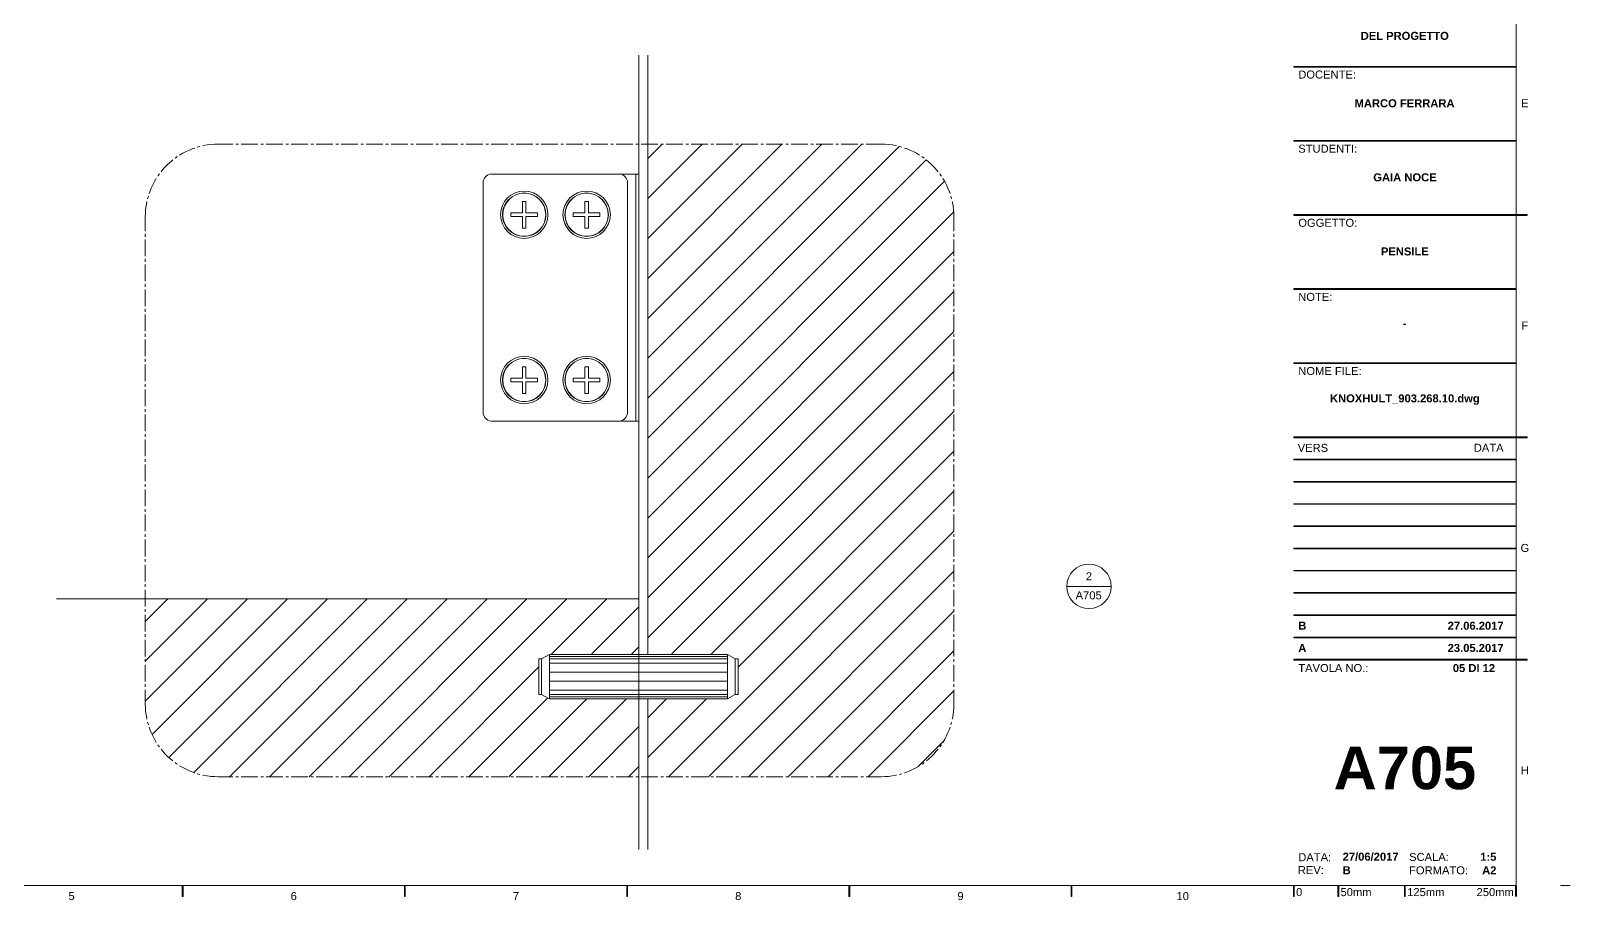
# Model space of a CAD drawing. Header units: centimetres. Extents: x -2268 to 4168, y -1681 to 1458.
# Drawn here: x 490.6 to 663.8, y -105.6 to -7.8 of the extents above; entities that cross this region are included whole.
import ezdxf

# ---------------------------------------------------------------- set-up
doc = ezdxf.new("R2010")
doc.units = ezdxf.units.CM
for name, color, linetype, lineweight in [('PDF _Geometria_Num_Penna__2', 2, 'Continuous', 18), ('PDF _Geometria_Num_Penna__7', 7, 'Continuous', 18), ('PDF _Riempimenti solidi_Num_Penna__7', 7, 'Continuous', 18), ('PDF _Testo_Num_Penna__7', 7, 'Continuous', 18)]:
    doc.layers.add(name, color=color, linetype=linetype, lineweight=lineweight)
doc.styles.add('GENERATED_STYLE_1', font='Arial.ttf')
doc.styles.add('GENERATED_STYLE_2', font='Arial Bold.ttf')

msp = doc.modelspace()

# ---------------------------------------------------------------- hatches: boundary and pattern name
at = {"layer": 'PDF _Riempimenti solidi_Num_Penna__7', "linetype": 'Continuous', "lineweight": 18}
for points in [[(632.6792, -11.8165), (632.6792, -11.9065), (657.678, -11.8165)], [(632.6792, -11.9065), (657.678, -11.9065), (657.678, -11.8165)], [(632.6792, -20.146), (632.6792, -20.236), (657.678, -20.146)], [(632.6792, -20.236), (657.678, -20.236), (657.678, -20.146)], [(657.6781, -20.146), (632.6793, -20.236), (657.6781, -20.236)], [(632.6793, -20.146), (632.6793, -20.236), (657.6781, -20.146)], [(657.6781, -28.4808), (632.6793, -28.5707), (657.6781, -28.5707)], [(632.6793, -28.4808), (632.6793, -28.5707), (657.6781, -28.4808)], [(657.6781, -28.4808), (632.6793, -28.5707), (657.6781, -28.5707)], [(632.6793, -28.4808), (632.6793, -28.5707), (657.6781, -28.4808)], [(657.6781, -28.4808), (632.6793, -28.5707), (657.6781, -28.5707)], [(632.6793, -28.4808), (632.6793, -28.5707), (657.6781, -28.4808)], [(657.6781, -28.4808), (632.6793, -28.5707), (657.6781, -28.5707)], [(632.6793, -28.4808), (632.6793, -28.5707), (657.6781, -28.4808)], [(657.6781, -28.4808), (657.6781, -28.5707), (658.927, -28.4808)], [(657.6781, -28.5707), (658.927, -28.5707), (658.927, -28.4808)], [(657.6781, -36.8155), (632.6793, -36.9055), (657.6781, -36.9055)], [(632.6793, -36.8155), (632.6793, -36.9055), (657.6781, -36.8155)], [(657.6781, -45.1503), (632.6793, -45.2402), (657.6781, -45.2402)], [(632.6793, -45.1503), (632.6793, -45.2402), (657.6781, -45.1503)], [(657.6781, -45.1503), (632.6793, -45.2402), (657.6781, -45.2402)], [(632.6793, -45.1503), (632.6793, -45.2402), (657.6781, -45.1503)], [(657.6781, -53.485), (632.6793, -53.575), (657.6781, -53.575)], [(632.6793, -53.485), (632.6793, -53.575), (657.6781, -53.485)], [(657.6781, -53.485), (657.6781, -53.575), (658.927, -53.485)], [(657.6781, -53.575), (658.927, -53.575), (658.927, -53.485)], [(657.6781, -55.9986), (632.6793, -56.0569), (657.6781, -56.0569)], [(632.6793, -55.9986), (632.6793, -56.0569), (657.6781, -55.9986)], [(657.6781, -58.4965), (632.6793, -58.56), (657.6781, -58.56)], [(632.6793, -58.4965), (632.6793, -58.56), (657.6781, -58.4965)], [(657.6781, -60.9995), (632.6793, -61.0577), (657.6781, -61.0577)], [(632.6793, -60.9995), (632.6793, -61.0577), (657.6781, -60.9995)], [(657.6781, -63.4974), (632.6793, -63.5609), (657.6781, -63.5609)], [(632.6793, -63.4974), (632.6793, -63.5609), (657.6781, -63.4974)], [(657.6781, -66.0003), (632.6793, -66.0586), (657.6781, -66.0586)], [(632.6793, -66.0003), (632.6793, -66.0586), (657.6781, -66.0003)], [(657.6781, -68.4982), (632.6793, -68.5563), (657.6781, -68.5563)], [(632.6793, -68.4982), (632.6793, -68.5563), (657.6781, -68.4982)], [(657.6781, -70.996), (632.6793, -71.0595), (657.6781, -71.0595)], [(632.6793, -70.996), (632.6793, -71.0595), (657.6781, -70.996)], [(657.6781, -73.4991), (632.6793, -73.5571), (657.6781, -73.5571)], [(632.6793, -73.4991), (632.6793, -73.5571), (657.6781, -73.4991)], [(657.6781, -75.9968), (632.6793, -76.0603), (657.6781, -76.0603)], [(632.6793, -75.9968), (632.6793, -76.0603), (657.6781, -75.9968)], [(657.6781, -78.4841), (632.6793, -78.5739), (657.6781, -78.5739)], [(632.6793, -78.4841), (632.6793, -78.5739), (657.6781, -78.4841)], [(657.6781, -78.4841), (632.6793, -78.5739), (657.6781, -78.5739)], [(632.6793, -78.4841), (632.6793, -78.5739), (657.6781, -78.4841)], [(657.6781, -78.4841), (657.6781, -78.5739), (658.927, -78.4841)], [(657.6781, -78.5739), (658.927, -78.5739), (658.927, -78.4841)], [(657.6781, -78.4841), (657.6781, -78.5739), (658.927, -78.4841)], [(657.6781, -78.5739), (658.927, -78.5739), (658.927, -78.4841)], [(657.6781, -78.4841), (657.6781, -78.5739), (658.927, -78.4841)], [(657.6781, -78.5739), (658.927, -78.5739), (658.927, -78.4841)], [(507.6314, -103.9329), (507.7214, -105.1816), (507.7214, -103.9329)], [(507.6314, -105.1816), (507.7214, -105.1816), (507.6314, -103.9329)], [(532.6304, -103.9329), (532.7202, -105.1816), (532.7202, -103.9329)], [(532.6304, -105.1816), (532.7202, -105.1816), (532.6304, -103.9329)], [(557.6293, -103.9329), (557.7193, -105.1816), (557.7193, -103.9329)], [(557.6293, -105.1816), (557.7193, -105.1816), (557.6293, -103.9329)], [(582.6336, -103.9329), (582.7235, -105.1816), (582.7235, -103.9329)], [(582.6336, -105.1816), (582.7235, -105.1816), (582.6336, -103.9329)], [(607.6326, -103.9329), (607.7225, -105.1816), (607.7225, -103.9329)], [(607.6326, -105.1816), (607.7225, -105.1816), (607.6326, -103.9329)], [(632.6316, -103.9329), (632.7214, -105.1816), (632.7214, -103.9329)], [(632.6316, -105.1816), (632.7214, -105.1816), (632.6316, -103.9329)], [(632.6316, -103.9329), (632.7214, -105.1816), (632.7214, -103.9329)], [(632.6316, -105.1816), (632.7214, -105.1816), (632.6316, -103.9329)], [(637.6325, -103.9329), (637.7223, -105.1816), (637.7223, -103.9329)], [(637.6325, -105.1816), (637.7223, -105.1816), (637.6325, -103.9329)], [(645.131, -103.9329), (645.221, -105.1816), (645.221, -103.9329)], [(645.131, -105.1816), (645.221, -105.1816), (645.131, -103.9329)], [(657.7999, -103.9328), (657.5564, -103.9328), (657.7999, -105.1817)], [(657.5564, -103.9328), (657.7999, -105.1817), (657.5564, -105.1817)]]:
    msp.add_hatch(color=7, dxfattribs=at).paths.add_polyline_path(points)

# ---------------------------------------------------------------- linework, layer by layer
at = {"layer": 'PDF _Geometria_Num_Penna__2', "color": 2, "linetype": 'Continuous', "lineweight": 18, "flags": 128}
for points in [[(559.9895, -22.1887), (561.6194, -20.5641)], [(559.9895, -26.6815), (566.107, -20.5641)], [(559.9895, -31.1743), (570.5998, -20.5641)], [(559.9895, -35.6619), (575.0873, -20.5641)], [(559.9895, -40.1547), (579.5802, -20.5641)], [(559.9895, -44.6422), (584.0677, -20.5641)], [(559.9895, -49.1351), (588.296, -20.8234)], [(559.9895, -53.6226), (591.3018, -22.3104)], [(559.9895, -58.1154), (593.3762, -24.7288)], [(559.9895, -62.6083), (594.4187, -28.1791)], [(559.9895, -67.0958), (594.4346, -32.6508)], [(559.9895, -71.5886), (594.4346, -37.1383)], [(559.9895, -76.0762), (594.4346, -41.6311)], [(562.6143, -77.9442), (594.4346, -46.1187)], [(567.1019, -77.9442), (594.4346, -50.6115)], [(570.1712, -79.3677), (594.4346, -55.0991)], [(562.3338, -91.6979), (594.4346, -59.5919)], [(566.8214, -91.6979), (594.4346, -64.0847)], [(571.3142, -91.6979), (594.4346, -68.5722)], [(503.472, -74.224), (506.0015, -71.6998)], [(503.472, -78.7168), (510.489, -71.6998)], [(503.472, -83.2044), (514.9819, -71.6998)], [(504.2287, -86.9405), (519.4694, -71.6998)], [(506.1179, -89.5388), (523.9622, -71.6998)], [(508.9226, -91.2269), (528.4498, -71.6998)], [(512.9392, -91.6979), (532.9426, -71.6998)], [(517.432, -91.6979), (537.4301, -71.6998)], [(521.9195, -91.6979), (541.923, -71.6998)], [(526.4124, -91.6979), (546.4105, -71.6998)], [(530.8999, -91.6979), (550.9033, -71.6998)], [(549.1411, -77.9442), (555.3909, -71.6998)], [(553.634, -77.9442), (558.9894, -72.5888)], [(575.8018, -91.6979), (594.4346, -73.0651)], [(558.1215, -77.9442), (558.9893, -77.0763)], [(580.2946, -91.6979), (594.4346, -77.5526)], [(535.3927, -91.6979), (547.7388, -79.3519)], [(539.8803, -91.6979), (548.7495, -82.8287)], [(544.3731, -91.6979), (553.1259, -82.9451)], [(548.8606, -91.6979), (557.6134, -82.9451)], [(559.9895, -85.0565), (562.1063, -82.9451)], [(559.9895, -89.5494), (566.5938, -82.9451)], [(584.7821, -91.6979), (594.4346, -82.0454)], [(553.3535, -91.6979), (558.9894, -86.0567)], [(590.4127, -90.5601), (593.2968, -87.676)], [(557.841, -91.6979), (558.9894, -90.5495)]]:
    msp.add_lwpolyline(points, dxfattribs=at)
at = {"layer": 'PDF _Geometria_Num_Penna__7', "color": 7, "linetype": 'Continuous', "lineweight": 18, "flags": 128}
for points in [[(379.673, -103.9327), (657.6782, -103.9327), (657.6782, 96.4771), (379.673, 96.4771)], [(657.6782, -11.9065), (657.6782, -11.8165), (632.6792, -11.9065)], [(657.6782, -11.8165), (632.6792, -11.9065), (632.6792, -11.8165)], [(657.6782, -20.236), (657.6782, -20.146), (632.6792, -20.236)], [(657.6782, -20.146), (632.6792, -20.236), (632.6792, -20.146)], [(632.6792, -20.146), (632.6792, -20.236), (657.6782, -20.146)], [(632.6792, -20.236), (657.6782, -20.146), (657.6782, -20.236)], [(546.2994, -27.0043), (545.8972, -27.0043), (545.8972, -28.3008), (544.6007, -28.3008), (544.6007, -28.703), (545.8972, -28.703), (545.8972, -30.0048), (546.2994, -30.0048), (546.2994, -28.703), (547.5959, -28.703), (547.5959, -28.3008), (546.2994, -28.3008)], [(553.3217, -27.0043), (552.9195, -27.0043), (552.9195, -28.3008), (551.623, -28.3008), (551.623, -28.703), (552.9195, -28.703), (552.9195, -30.0048), (553.3217, -30.0048), (553.3217, -28.703), (554.6182, -28.703), (554.6182, -28.3008), (553.3217, -28.3008)], [(632.6792, -28.4808), (632.6792, -28.5707), (657.6782, -28.4808)], [(632.6792, -28.5707), (657.6782, -28.4808), (657.6782, -28.5707)], [(632.6792, -28.4808), (632.6792, -28.5707), (657.6782, -28.4808)], [(632.6792, -28.5707), (657.6782, -28.4808), (657.6782, -28.5707)], [(632.6792, -28.4808), (632.6792, -28.5707), (657.6782, -28.4808)], [(632.6792, -28.5707), (657.6782, -28.4808), (657.6782, -28.5707)], [(632.6792, -28.4808), (632.6792, -28.5707), (657.6782, -28.4808)], [(632.6792, -28.5707), (657.6782, -28.4808), (657.6782, -28.5707)], [(658.9271, -28.5707), (658.9271, -28.4808), (657.6782, -28.5707)], [(658.9271, -28.4808), (657.6782, -28.5707), (657.6782, -28.4808)], [(632.6792, -36.8155), (632.6792, -36.9055), (657.6782, -36.8155)], [(632.6792, -36.9055), (657.6782, -36.8155), (657.6782, -36.9055)], [(546.2994, -45.5895), (545.8972, -45.5895), (545.8972, -46.8913), (544.6007, -46.8913), (544.6007, -47.2882), (545.8972, -47.2882), (545.8972, -48.59), (546.2994, -48.59), (546.2994, -47.2882), (547.5959, -47.2882), (547.5959, -46.8913), (546.2994, -46.8913)], [(553.3217, -45.5895), (552.9195, -45.5895), (552.9195, -46.8913), (551.623, -46.8913), (551.623, -47.2882), (552.9195, -47.2882), (552.9195, -48.59), (553.3217, -48.59), (553.3217, -47.2882), (554.6182, -47.2882), (554.6182, -46.8913), (553.3217, -46.8913)], [(632.6792, -45.1503), (632.6792, -45.2402), (657.6782, -45.1503)], [(632.6792, -45.2402), (657.6782, -45.1503), (657.6782, -45.2402)], [(632.6792, -45.1503), (632.6792, -45.2402), (657.6782, -45.1503)], [(632.6792, -45.2402), (657.6782, -45.1503), (657.6782, -45.2402)], [(632.6792, -53.485), (632.6792, -53.575), (657.6782, -53.485)], [(632.6792, -53.575), (657.6782, -53.485), (657.6782, -53.575)], [(658.9271, -53.575), (658.9271, -53.485), (657.6782, -53.575)], [(658.9271, -53.485), (657.6782, -53.575), (657.6782, -53.485)], [(632.6792, -55.9987), (632.6792, -56.0569), (657.6782, -55.9987)], [(632.6792, -56.0569), (657.6782, -55.9987), (657.6782, -56.0569)], [(632.6792, -58.4965), (632.6792, -58.56), (657.6782, -58.4965)], [(632.6792, -58.56), (657.6782, -58.4965), (657.6782, -58.56)], [(632.6792, -60.9995), (632.6792, -61.0577), (657.6782, -60.9995)], [(632.6792, -61.0577), (657.6782, -60.9995), (657.6782, -61.0577)], [(632.6792, -63.4973), (632.6792, -63.5608), (657.6782, -63.4973)], [(632.6792, -63.5608), (657.6782, -63.4973), (657.6782, -63.5608)], [(632.6792, -66.0004), (632.6792, -66.0586), (657.6782, -66.0004)], [(632.6792, -66.0586), (657.6782, -66.0004), (657.6782, -66.0586)], [(632.6792, -68.4982), (632.6792, -68.5564), (657.6782, -68.4982)], [(632.6792, -68.5564), (657.6782, -68.4982), (657.6782, -68.5564)], [(632.6792, -70.9959), (632.6792, -71.0594), (657.6782, -70.9959)], [(632.6792, -71.0594), (657.6782, -70.9959), (657.6782, -71.0594)], [(632.6792, -73.499), (632.6792, -73.5572), (657.6782, -73.499)], [(632.6792, -73.5572), (657.6782, -73.499), (657.6782, -73.5572)], [(632.6792, -75.9968), (632.6792, -76.0603), (657.6782, -75.9968)], [(632.6792, -76.0603), (657.6782, -75.9968), (657.6782, -76.0603)], [(568.954, -77.9442), (548.9559, -77.9442), (548.9559, -82.945), (568.954, -82.945)], [(632.6792, -78.484), (632.6792, -78.574), (657.6782, -78.484)], [(632.6792, -78.574), (657.6782, -78.484), (657.6782, -78.574)], [(632.6792, -78.484), (632.6792, -78.574), (657.6782, -78.484)], [(632.6792, -78.574), (657.6782, -78.484), (657.6782, -78.574)], [(658.9271, -78.574), (658.9271, -78.484), (657.6782, -78.574)], [(658.9271, -78.484), (657.6782, -78.574), (657.6782, -78.484)], [(658.9271, -78.574), (658.9271, -78.484), (657.6782, -78.574)], [(658.9271, -78.484), (657.6782, -78.574), (657.6782, -78.484)], [(658.9271, -78.574), (658.9271, -78.484), (657.6782, -78.574)], [(658.9271, -78.484), (657.6782, -78.574), (657.6782, -78.484)], [(507.7214, -103.9328), (507.6314, -103.9328), (507.7214, -105.1817)], [(507.6314, -103.9328), (507.7214, -105.1817), (507.6314, -105.1817)], [(532.7203, -103.9328), (532.6304, -103.9328), (532.7203, -105.1817)], [(532.6304, -103.9328), (532.7203, -105.1817), (532.6304, -105.1817)], [(557.7193, -103.9328), (557.6293, -103.9328), (557.7193, -105.1817)], [(557.6293, -103.9328), (557.7193, -105.1817), (557.6293, -105.1817)], [(582.7236, -103.9328), (582.6336, -103.9328), (582.7236, -105.1817)], [(582.6336, -103.9328), (582.7236, -105.1817), (582.6336, -105.1817)], [(607.7225, -103.9328), (607.6326, -103.9328), (607.7225, -105.1817)], [(607.6326, -103.9328), (607.7225, -105.1817), (607.6326, -105.1817)], [(632.7215, -103.9328), (632.6316, -103.9328), (632.7215, -105.1817)], [(632.6316, -103.9328), (632.7215, -105.1817), (632.6316, -105.1817)], [(632.6316, -105.1817), (632.7215, -105.1817), (632.6316, -103.9328)], [(632.7215, -105.1817), (632.6316, -103.9328), (632.7215, -103.9328)], [(637.7224, -103.9328), (637.6324, -103.9328), (637.7224, -105.1817)], [(637.6324, -103.9328), (637.7224, -105.1817), (637.6324, -105.1817)], [(645.221, -103.9328), (645.131, -103.9328), (645.221, -105.1817)], [(645.131, -103.9328), (645.221, -105.1817), (645.131, -105.1817)]]:
    msp.add_lwpolyline(points, close=True, dxfattribs=at)
for points in [[(558.9894, -10.5623), (558.9894, -99.8897)], [(559.9895, -10.5623), (559.9895, -77.9442)], [(513.3308, -20.5641), (511.6638, -20.5641), (511.2511, -20.5746), (510.8383, -20.6064), (510.4255, -20.6593), (510.0127, -20.7334), (509.9281, -20.7493)], [(513.9552, -20.5641), (513.643, -20.5641)], [(516.1408, -20.5641), (514.2674, -20.5641)], [(516.7652, -20.5641), (516.453, -20.5641)], [(518.9561, -20.5641), (517.0774, -20.5641)], [(519.5805, -20.5641), (519.2683, -20.5641)], [(521.7661, -20.5641), (519.8927, -20.5641)], [(522.3905, -20.5641), (522.0783, -20.5641)], [(524.5761, -20.5641), (522.7027, -20.5641)], [(525.2058, -20.5641), (524.8936, -20.5641)], [(527.3914, -20.5641), (525.518, -20.5641)], [(528.0158, -20.5641), (527.7036, -20.5641)], [(530.2014, -20.5641), (528.328, -20.5641)], [(530.8311, -20.5641), (530.5136, -20.5641)], [(533.0167, -20.5641), (531.1433, -20.5641)], [(533.6411, -20.5641), (533.3289, -20.5641)], [(535.8267, -20.5641), (533.9533, -20.5641)], [(536.4564, -20.5641), (536.1389, -20.5641)], [(538.642, -20.5641), (536.7686, -20.5641)], [(539.2664, -20.5641), (538.9542, -20.5641)], [(541.452, -20.5641), (539.5786, -20.5641)], [(542.0764, -20.5641), (541.7642, -20.5641)], [(544.2673, -20.5641), (542.3939, -20.5641)], [(544.8917, -20.5641), (544.5795, -20.5641)], [(547.0773, -20.5641), (545.2039, -20.5641)], [(547.7017, -20.5641), (547.3895, -20.5641)], [(549.8926, -20.5641), (548.0139, -20.5641)], [(550.517, -20.5641), (550.2048, -20.5641)], [(552.7026, -20.5641), (550.8292, -20.5641)], [(553.327, -20.5641), (553.0148, -20.5641)], [(555.5179, -20.5641), (553.6392, -20.5641)], [(556.1423, -20.5641), (555.8301, -20.5641)], [(558.3279, -20.5641), (556.4545, -20.5641)], [(558.9523, -20.5641), (558.6401, -20.5641)], [(561.1432, -20.5641), (559.2645, -20.5641)], [(561.7676, -20.5641), (561.4554, -20.5641)], [(563.9532, -20.5641), (562.0798, -20.5641)], [(564.5776, -20.5641), (564.2654, -20.5641)], [(566.7685, -20.5641), (564.8898, -20.5641)], [(567.3929, -20.5641), (567.0807, -20.5641)], [(569.5785, -20.5641), (567.7051, -20.5641)], [(570.2029, -20.5641), (569.8907, -20.5641)], [(572.3938, -20.5641), (570.5151, -20.5641)], [(573.0182, -20.5641), (572.706, -20.5641)], [(575.2038, -20.5641), (573.3304, -20.5641)], [(575.8282, -20.5641), (575.516, -20.5641)], [(578.0191, -20.5641), (576.1404, -20.5641)], [(578.6435, -20.5641), (578.3313, -20.5641)], [(580.8291, -20.5641), (578.9557, -20.5641)], [(581.4535, -20.5641), (581.1413, -20.5641)], [(583.6444, -20.5641), (581.7657, -20.5641)], [(584.2688, -20.5641), (583.9566, -20.5641)], [(587.9784, -20.7493), (587.8938, -20.7334), (587.4863, -20.6593), (587.0735, -20.6064), (586.6608, -20.5746), (586.2427, -20.5641), (584.581, -20.5641)], [(506.573, -22.3421), (506.3296, -22.5432), (506.0174, -22.8184), (505.7263, -23.1148), (505.4458, -23.4217), (505.25, -23.6651)], [(507.0757, -21.9717), (506.9858, -22.0352), (506.8217, -22.1516)], [(509.0285, -21.0033), (508.8168, -21.0721), (508.4358, -21.2255), (508.0547, -21.4002), (507.6896, -21.596), (507.335, -21.8024)], [(509.6264, -20.8234), (509.6106, -20.8234), (509.3248, -20.908)], [(588.5817, -20.908), (588.296, -20.8234), (588.2801, -20.8234)], [(590.5715, -21.8024), (590.2222, -21.596), (589.8518, -21.4002), (589.476, -21.2255), (589.0897, -21.0721), (588.8781, -21.0033)], [(591.0848, -22.1516), (590.926, -22.0352), (590.8308, -21.9717)], [(592.6565, -23.6651), (592.4607, -23.4217), (592.1802, -23.1148), (591.8892, -22.8184), (591.5822, -22.5432), (591.3335, -22.3421)], [(505.0595, -23.9138), (504.9378, -24.0779), (504.8796, -24.1678)], [(556.8197, -23.9244), (542.378, -23.9244)], [(549.5962, -51.6964), (558.6718, -51.6964), (558.6718, -23.9244), (556.8197, -23.9244)], [(558.6718, -23.9244), (558.9893, -23.9244), (558.9893, -51.6964), (558.6718, -51.6964)], [(558.9894, -23.9244), (558.9894, -51.6964)], [(593.0269, -24.1678), (592.9687, -24.0779), (592.847, -23.9138)], [(504.705, -24.4324), (504.4986, -24.7817), (504.3081, -25.1468), (504.1334, -25.5279), (503.98, -25.9142), (503.9112, -26.1206)], [(557.7193, -50.7226), (557.7193, -24.8981)], [(594.0006, -26.1206), (593.9265, -25.9142), (593.7731, -25.5279), (593.5984, -25.1468), (593.4079, -24.7817), (593.2016, -24.4271)], [(503.6572, -27.0255), (503.6413, -27.1101), (503.5672, -27.5176), (503.5143, -27.9304), (503.4825, -28.3432), (503.472, -28.7559), (503.472, -30.3488)], [(503.8159, -26.4222), (503.7313, -26.7027), (503.7313, -26.7185)], [(594.1806, -26.7185), (594.1753, -26.7027), (594.0959, -26.4169)], [(594.4345, -30.3488), (594.4345, -28.7559), (594.424, -28.3432), (594.3922, -27.9304), (594.3446, -27.5176), (594.2705, -27.1101), (594.2493, -27.0255)], [(503.472, -30.661), (503.472, -30.9732)], [(594.4345, -30.9732), (594.4345, -30.661)], [(503.472, -31.2855), (503.472, -33.1588)], [(594.4345, -33.1588), (594.4345, -31.2855)], [(503.472, -33.471), (503.472, -33.7832)], [(503.472, -34.0955), (503.472, -35.9741)], [(594.4345, -33.7832), (594.4345, -33.471)], [(594.4345, -35.9741), (594.4345, -34.0955)], [(503.472, -36.2863), (503.472, -36.5985)], [(594.4345, -36.5985), (594.4345, -36.2863)], [(503.472, -36.9108), (503.472, -38.7841)], [(594.4345, -38.7841), (594.4345, -36.9108)], [(503.472, -39.0963), (503.472, -39.4085)], [(503.472, -39.7261), (503.472, -41.5994)], [(594.4345, -39.4085), (594.4345, -39.0963)], [(594.4345, -41.5994), (594.4345, -39.7261)], [(503.472, -41.9116), (503.472, -42.2238)], [(503.472, -42.5361), (503.472, -44.4094)], [(594.4345, -42.2238), (594.4345, -41.9116)], [(594.4345, -44.4094), (594.4345, -42.5361)], [(503.472, -44.7216), (503.472, -45.0391)], [(594.4345, -45.0391), (594.4345, -44.7216)], [(503.472, -45.3514), (503.472, -47.2247)], [(594.4345, -47.2247), (594.4345, -45.3514)], [(503.472, -47.5369), (503.472, -47.8491)], [(503.472, -48.1614), (503.472, -50.0347)], [(594.4345, -47.8491), (594.4345, -47.5369)], [(594.4345, -50.0347), (594.4345, -48.1614)], [(503.472, -50.3522), (503.472, -50.6644)], [(503.472, -50.9767), (503.472, -52.85)], [(594.4345, -50.6644), (594.4345, -50.3522)], [(594.4345, -52.85), (594.4345, -50.9767)], [(503.472, -53.1622), (503.472, -53.4744)], [(594.4345, -53.4744), (594.4345, -53.1622)], [(503.472, -53.7867), (503.472, -55.6653)], [(594.4345, -55.6653), (594.4345, -53.7867)], [(503.472, -55.9775), (503.472, -56.2897)], [(503.472, -56.602), (503.472, -58.4753)], [(594.4345, -56.2897), (594.4345, -55.9775)], [(594.4345, -58.4753), (594.4345, -56.602)], [(503.472, -58.7875), (503.472, -59.0997)], [(594.4345, -59.0997), (594.4345, -58.7875)], [(503.472, -59.412), (503.472, -61.2906)], [(594.4345, -61.2906), (594.4345, -59.412)], [(503.472, -61.6028), (503.472, -61.915)], [(503.472, -62.2273), (503.472, -64.1006)], [(594.4345, -61.915), (594.4345, -61.6028)], [(594.4345, -64.1006), (594.4345, -62.2273)], [(503.472, -64.4128), (503.472, -64.725)], [(503.472, -65.0373), (503.472, -66.9159)], [(594.4345, -64.725), (594.4345, -64.4128)], [(594.4345, -66.9159), (594.4345, -65.0373)], [(503.472, -67.2281), (503.472, -67.5403)], [(594.4345, -67.5403), (594.4345, -67.2281)], [(503.472, -67.8525), (503.472, -69.7259)], [(594.4345, -69.7259), (594.4345, -67.8525)], [(503.472, -70.0381), (503.472, -70.3503)], [(503.472, -70.6626), (503.472, -72.5412)], [(594.4345, -70.3503), (594.4345, -70.0381)], [(594.4345, -72.5412), (594.4345, -70.6626)], [(612.1254, -70.2974), (607.1246, -70.2974)], [(558.9894, -71.6998), (493.4702, -71.6998)], [(503.472, -72.8534), (503.472, -73.1656)], [(503.472, -73.4778), (503.472, -75.3512)], [(594.4345, -73.1656), (594.4345, -72.8534)], [(594.4345, -75.3512), (594.4345, -73.4778)], [(503.472, -75.6634), (503.472, -75.9756)], [(594.4345, -75.9756), (594.4345, -75.6634)], [(503.472, -76.2879), (503.472, -78.1665)], [(594.4345, -78.1665), (594.4345, -76.2879)], [(503.472, -78.4787), (503.472, -78.7909)], [(503.472, -79.1031), (503.472, -80.9765)], [(548.0616, -78.447), (547.7388, -78.447), (547.7388, -82.4476), (548.0616, -82.4476)], [(548.9559, -77.9442), (548.0616, -78.447), (548.0616, -82.4476), (548.9559, -82.9451)], [(568.954, -78.1929), (548.9559, -78.1929)], [(568.954, -78.447), (548.9559, -78.447)], [(568.954, -78.9444), (548.9559, -78.9444)], [(568.954, -77.9442), (569.8484, -78.447), (569.8484, -82.4476), (568.954, -82.9451)], [(569.8484, -78.447), (570.1712, -78.447), (570.1712, -82.4476), (569.8484, -82.4476)], [(594.4345, -78.7909), (594.4345, -78.4787)], [(594.4345, -80.9765), (594.4345, -79.1031)], [(503.472, -81.2887), (503.472, -81.6009)], [(568.954, -79.9446), (548.9559, -79.9446)], [(568.954, -80.9447), (548.9559, -80.9447)], [(594.4345, -81.6009), (594.4345, -81.2887)], [(503.472, -81.9132), (503.472, -83.506), (503.4825, -83.9188), (503.5143, -84.3368), (503.5672, -84.7443), (503.6413, -85.1571), (503.6572, -85.2418)], [(568.954, -81.9449), (548.9559, -81.9449)], [(568.954, -82.4476), (548.9559, -82.4476)], [(568.954, -82.6964), (548.9559, -82.6964)], [(559.9895, -99.8897), (559.9895, -82.9451)], [(594.4345, -83.506), (594.4345, -81.9132)], [(594.2493, -85.2365), (594.2705, -85.1571), (594.3446, -84.7443), (594.3922, -84.3368), (594.424, -83.9188), (594.4346, -83.506)], [(503.7313, -85.5434), (503.7313, -85.5593), (503.8159, -85.845)], [(503.9112, -86.1414), (503.98, -86.3531), (504.1334, -86.7341), (504.3081, -87.1151), (504.4986, -87.4802), (504.7103, -87.8348)], [(593.2015, -87.8348), (593.4079, -87.4802), (593.5984, -87.1151), (593.7731, -86.7341), (593.9265, -86.3531), (594.0006, -86.1414)], [(594.0959, -85.845), (594.1753, -85.5593), (594.1806, -85.5434)], [(504.8796, -88.0941), (504.9378, -88.1841), (505.0595, -88.3481)], [(592.847, -88.3481), (592.9687, -88.1841), (593.0269, -88.0941)], [(505.25, -88.5968), (505.4458, -88.8403), (505.7263, -89.1525), (506.0174, -89.4435), (506.3296, -89.724), (506.573, -89.9198)], [(591.3388, -89.9198), (591.5822, -89.724), (591.8892, -89.4435), (592.1802, -89.1525), (592.4607, -88.8403), (592.6618, -88.5968)], [(506.8217, -90.1103), (506.9858, -90.232), (507.0757, -90.2902)], [(507.335, -90.4649), (507.6896, -90.6713), (508.0547, -90.8618), (508.4358, -91.0364), (508.8168, -91.1899), (509.0285, -91.2587)], [(509.3248, -91.3539), (509.6106, -91.4386), (509.6264, -91.4439)], [(509.9334, -91.5127), (510.0127, -91.5338), (510.4255, -91.6026), (510.8383, -91.6556), (511.2511, -91.6873), (511.6638, -91.6979), (513.3308, -91.6979)], [(513.643, -91.6979), (513.9552, -91.6979)], [(514.2674, -91.6979), (516.1408, -91.6979)], [(516.453, -91.6979), (516.7652, -91.6979)], [(517.0774, -91.6979), (518.9561, -91.6979)], [(519.2683, -91.6979), (519.5805, -91.6979)], [(519.8927, -91.6979), (521.7661, -91.6979)], [(522.0783, -91.6979), (522.3905, -91.6979)], [(522.7027, -91.6979), (524.5761, -91.6979)], [(524.8936, -91.6979), (525.2058, -91.6979)], [(525.518, -91.6979), (527.3914, -91.6979)], [(527.7036, -91.6979), (528.0158, -91.6979)], [(528.328, -91.6979), (530.2014, -91.6979)], [(530.5136, -91.6979), (530.8311, -91.6979)], [(531.1433, -91.6979), (533.0167, -91.6979)], [(533.3289, -91.6979), (533.6411, -91.6979)], [(533.9533, -91.6979), (535.8267, -91.6979)], [(536.1389, -91.6979), (536.4564, -91.6979)], [(536.7686, -91.6979), (538.642, -91.6979)], [(538.9542, -91.6979), (539.2664, -91.6979)], [(539.5786, -91.6979), (541.452, -91.6979)], [(541.7642, -91.6979), (542.0764, -91.6979)], [(542.3939, -91.6979), (544.2673, -91.6979)], [(544.5795, -91.6979), (544.8917, -91.6979)], [(545.2039, -91.6979), (547.0773, -91.6979)], [(547.3895, -91.6979), (547.7017, -91.6979)], [(548.0139, -91.6979), (549.8926, -91.6979)], [(550.2048, -91.6979), (550.517, -91.6979)], [(550.8292, -91.6979), (552.7026, -91.6979)], [(553.0148, -91.6979), (553.327, -91.6979)], [(553.6392, -91.6979), (555.5179, -91.6979)], [(555.8301, -91.6979), (556.1423, -91.6979)], [(556.4545, -91.6979), (558.3279, -91.6979)], [(558.6401, -91.6979), (558.9523, -91.6979)], [(559.2645, -91.6979), (561.1432, -91.6979)], [(561.4554, -91.6979), (561.7676, -91.6979)], [(562.0798, -91.6979), (563.9532, -91.6979)], [(564.2654, -91.6979), (564.5776, -91.6979)], [(564.8898, -91.6979), (566.7684, -91.6979)], [(567.0807, -91.6979), (567.3929, -91.6979)], [(567.7051, -91.6979), (569.5785, -91.6979)], [(569.8907, -91.6979), (570.2029, -91.6979)], [(570.5151, -91.6979), (572.3938, -91.6979)], [(572.706, -91.6979), (573.0182, -91.6979)], [(573.3304, -91.6979), (575.2038, -91.6979)], [(575.516, -91.6979), (575.8282, -91.6979)], [(576.1404, -91.6979), (578.0191, -91.6979)], [(578.3313, -91.6979), (578.6435, -91.6979)], [(578.9558, -91.6979), (580.8291, -91.6979)], [(581.1413, -91.6979), (581.4535, -91.6979)], [(581.7657, -91.6979), (583.6444, -91.6979)], [(583.9566, -91.6979), (584.2688, -91.6979)], [(584.581, -91.6979), (586.2427, -91.6979)], [(586.2427, -91.6979), (586.6608, -91.6873), (587.0735, -91.6556), (587.4863, -91.6026), (587.8938, -91.5338), (587.9784, -91.5127)], [(588.2801, -91.4386), (588.296, -91.4386), (588.5817, -91.3539)], [(588.878, -91.2587), (589.0897, -91.1899), (589.476, -91.0364), (589.8518, -90.8618), (590.2222, -90.6713), (590.5715, -90.4596)], [(590.8308, -90.2902), (590.926, -90.232), (591.0901, -90.1103)], [(662.679, -103.9328), (663.7691, -103.9328)]]:
    msp.add_lwpolyline(points, dxfattribs=at)
msp.add_lwpolyline([(542.3798, -23.9176, 0.38684305), (541.4784, -24.8981), (541.4784, -50.7226, 0.38676988), (542.378, -51.6964), (556.8197, -51.6964, 0.38684305), (557.7245, -50.717)], format="xyb", dxfattribs=at)
at = {"layer": 'PDF _Geometria_Num_Penna__7', "color": 7, "linetype": 'Continuous', "lineweight": 18}
for centre, radius in [((546.1009, -28.4993), 2.6645), ((553.1232, -28.4993), 2.6645), ((546.1008, -28.4994), 2.4423), ((546.1009, -28.4993), 2.4211), ((553.1232, -28.4994), 2.4423), ((553.1233, -28.4993), 2.4211), ((546.1009, -47.0898), 2.6645), ((546.1008, -47.0898), 2.4423), ((546.1009, -47.0898), 2.4211), ((553.1232, -47.0898), 2.6645), ((553.1232, -47.0898), 2.4423), ((553.1233, -47.0898), 2.4211), ((609.6251, -70.2947), 2.5003)]:
    msp.add_circle(centre, radius, dxfattribs=at)
msp.add_arc((556.7377, -24.9008), 0.9869, 0.438807, 85.018683, dxfattribs=at)

# ---------------------------------------------------------------- texts
at = {"layer": 'PDF _Testo_Num_Penna__7', "color": 7, "linetype": 'Continuous', "lineweight": 18, "attachment_point": 7}
for s, insert, char_height, style in [('\\A1;DEL PROGETTO', (640.1983, -8.8507), 0.900042, 'GENERATED_STYLE_2'), ('\\A1;DOCENTE:', (633.1766, -13.2014), 0.900042, 'GENERATED_STYLE_1'), ('\\A1;MARCO FERRARA', (639.5106, -16.4288), 0.900042, 'GENERATED_STYLE_2'), ('\\A1;E', (658.2509, -16.415), 0.90004, 'GENERATED_STYLE_1'), ('\\A1;STUDENTI:', (633.1766, -21.5361), 0.900042, 'GENERATED_STYLE_1'), ('\\A1;GAIA NOCE', (641.6173, -24.7571), 0.900042, 'GENERATED_STYLE_2'), ('\\A1;OGGETTO:', (633.1766, -29.8712), 0.900042, 'GENERATED_STYLE_1'), ('\\A1;PENSILE', (642.4748, -33.0933), 0.900042, 'GENERATED_STYLE_2'), ('\\A1;NOTE:', (633.1766, -38.2057), 0.90004, 'GENERATED_STYLE_1'), ('\\A1;-', (644.9405, -41.1714), 0.90004, 'GENERATED_STYLE_2'), ('\\A1;F', (658.2873, -41.4138), 0.90004, 'GENERATED_STYLE_1'), ('\\A1;NOME FILE:', (633.1766, -46.5351), 0.900042, 'GENERATED_STYLE_1'), ('\\A1;KNOXHULT_903.268.10.dwg', (636.7488, -49.8786), 0.900042, 'GENERATED_STYLE_2'), ('\\A1;VERS', (633.1131, -55.1768), 0.90004, 'GENERATED_STYLE_1'), ('\\A1;DATA', (652.9207, -55.1611), 0.90004, 'GENERATED_STYLE_1'), ('\\A1;G', (658.1817, -66.4307), 0.90004, 'GENERATED_STYLE_1'), ('\\A1;2', (609.2729, -69.6085), 0.90004, 'GENERATED_STYLE_1'), ('\\A1;A705', (608.13, -71.7616), 0.90004, 'GENERATED_STYLE_1'), ('\\A1;B', (633.1766, -75.1639), 0.90004, 'GENERATED_STYLE_2'), ('\\A1;27.06.2017', (649.9837, -75.1796), 0.900042, 'GENERATED_STYLE_2'), ('\\A1;A', (633.1766, -77.6623), 0.90004, 'GENERATED_STYLE_2'), ('\\A1;23.05.2017', (649.9837, -77.678), 0.900042, 'GENERATED_STYLE_2'), ('\\A1;TAVOLA NO.:', (633.1766, -79.9376), 0.900042, 'GENERATED_STYLE_1'), ('\\A1;05 DI 12', (650.564, -79.9379), 0.900042, 'GENERATED_STYLE_2'), ('\\A1;A705', (637.1614, -93.1662), 4.80021, 'GENERATED_STYLE_2'), ('\\A1;H', (658.2182, -91.4189), 0.90004, 'GENERATED_STYLE_1'), ('\\A1;DATA:', (633.1766, -101.1954), 0.90004, 'GENERATED_STYLE_1'), ('\\A1;27/06/2017', (638.169, -101.1622), 0.900042, 'GENERATED_STYLE_2'), ('\\A1;SCALA:', (645.6446, -101.1794), 0.90004, 'GENERATED_STYLE_1'), ('\\A1;1:5', (653.6483, -101.1634), 0.90004, 'GENERATED_STYLE_2'), ('\\A1;REV:', (633.1238, -102.6452), 0.90004, 'GENERATED_STYLE_1'), ('\\A1;B', (638.169, -102.6616), 0.90004, 'GENERATED_STYLE_2'), ('\\A1;FORMATO:', (645.6446, -102.682), 0.900042, 'GENERATED_STYLE_1'), ('\\A1;A2', (653.8627, -102.6667), 0.90004, 'GENERATED_STYLE_2'), ('\\A1;5', (494.8258, -105.5798), 0.90004, 'GENERATED_STYLE_1'), ('\\A1;6', (519.8246, -105.5798), 0.90004, 'GENERATED_STYLE_1'), ('\\A1;7', (544.8284, -105.5641), 0.90004, 'GENERATED_STYLE_1'), ('\\A1;8', (569.8272, -105.5798), 0.90004, 'GENERATED_STYLE_1'), ('\\A1;9', (594.8285, -105.5798), 0.90004, 'GENERATED_STYLE_1'), ('\\A1;10', (619.4777, -105.5798), 0.90004, 'GENERATED_STYLE_1'), ('\\A1;0', (632.9279, -105.1324), 0.90004, 'GENERATED_STYLE_1'), ('\\A1;50mm', (637.9284, -105.1324), 0.90004, 'GENERATED_STYLE_1'), ('\\A1;125mm', (645.4274, -105.1324), 0.90004, 'GENERATED_STYLE_1'), ('\\A1;250mm', (653.238, -105.1324), 0.90004, 'GENERATED_STYLE_1')]:
    msp.add_mtext(s, dxfattribs=dict(at, insert=insert, char_height=char_height, style=style))

doc.saveas('drawing.dxf')
